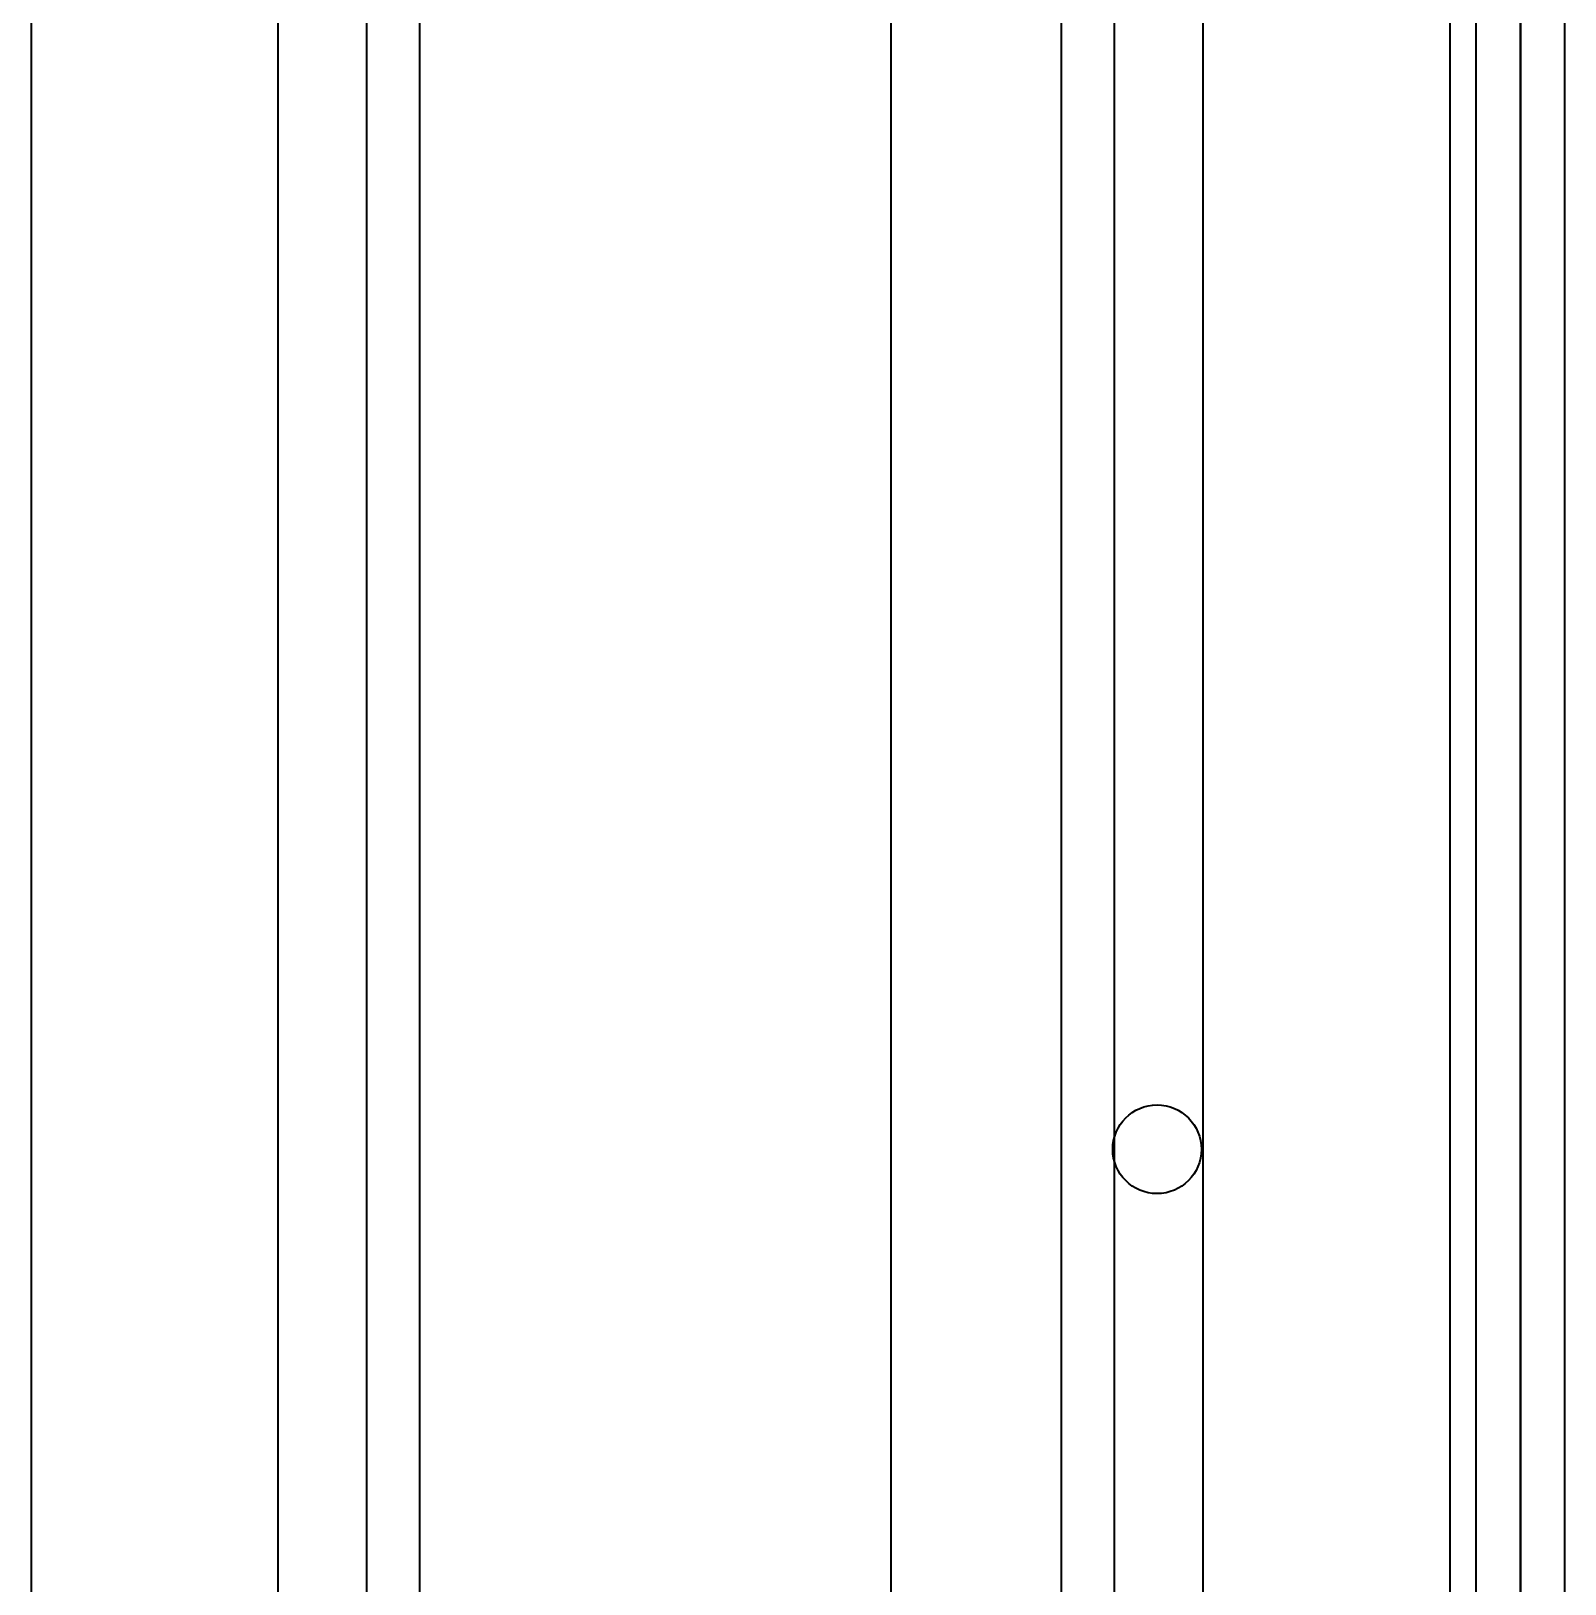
# Model space of a CAD drawing. Header units: millimetres. Extents: x -431 to 3717, y -325 to 2729.
# Drawn here: x 1338.5 to 1425, y 375.5 to 463.1 of the extents above; entities that cross this region are included whole.
import ezdxf

# ---------------------------------------------------------------- set-up
doc = ezdxf.new("R2010")
doc.units = ezdxf.units.MM

# ---------------------------------------------------------------- blocks, each defined once
blk = doc.blocks.new('Drawing View2')
at = {"color": 7, "linetype": 'Continuous', "lineweight": 35}
for p, q in [((1178.6, -288), (1178.6, 212)), ((1178.6, -288), (1178.6, 212)), ((1181.1, -288), (1181.1, 212)), ((1183.6, -288), (1183.6, 212)), ((1181.1, 203.15), (1181.1, 22.573)), ((1183.6, 22.573), (1183.6, 203.15)), ((1145.6, -278), (1145.6, 202)), ((1145.6, -278), (1145.6, 202)), ((1119.014, 200.062), (1119.014, -1)), ((1119.014, 200.062), (1119.014, -1)), ((1155.186, 200.062), (1155.186, -1)), ((1155.186, 200.062), (1155.186, -1)), ((1111.014, 194.172), (1111.014, -270.172)), ((1116.014, 194.172), (1116.014, -1)), ((1158.186, 194.172), (1158.186, -1)), ((1163.186, 194.172), (1163.186, -270.172)), ((1111.014, 160.8), (1111.014, -236.8)), ((1116.014, 160.8), (1116.014, -236.8)), ((1158.186, 160.8), (1158.186, -236.8)), ((1163.186, 160.8), (1163.186, -236.8)), ((1097.1, 160.08), (1097.1, -236.08)), ((1097.1, 160.08), (1097.1, -236.08)), ((1177.1, 160.08), (1177.1, -236.08)), ((1177.1, 160.08), (1177.1, -236.08))]:
    blk.add_line(p, q, dxfattribs=at)
blk.add_circle((1160.6, 62), 2.5, dxfattribs=at)
blk.add_circle((1160.6, 62), 2.5, dxfattribs=at)

msp = doc.modelspace()

# ---------------------------------------------------------------- block references
at = {"color": 7, "linetype": 'Continuous', "lineweight": 35}
msp.add_blockref('Drawing View2', (241.415, 338), dxfattribs=at)

doc.saveas('drawing.dxf')
